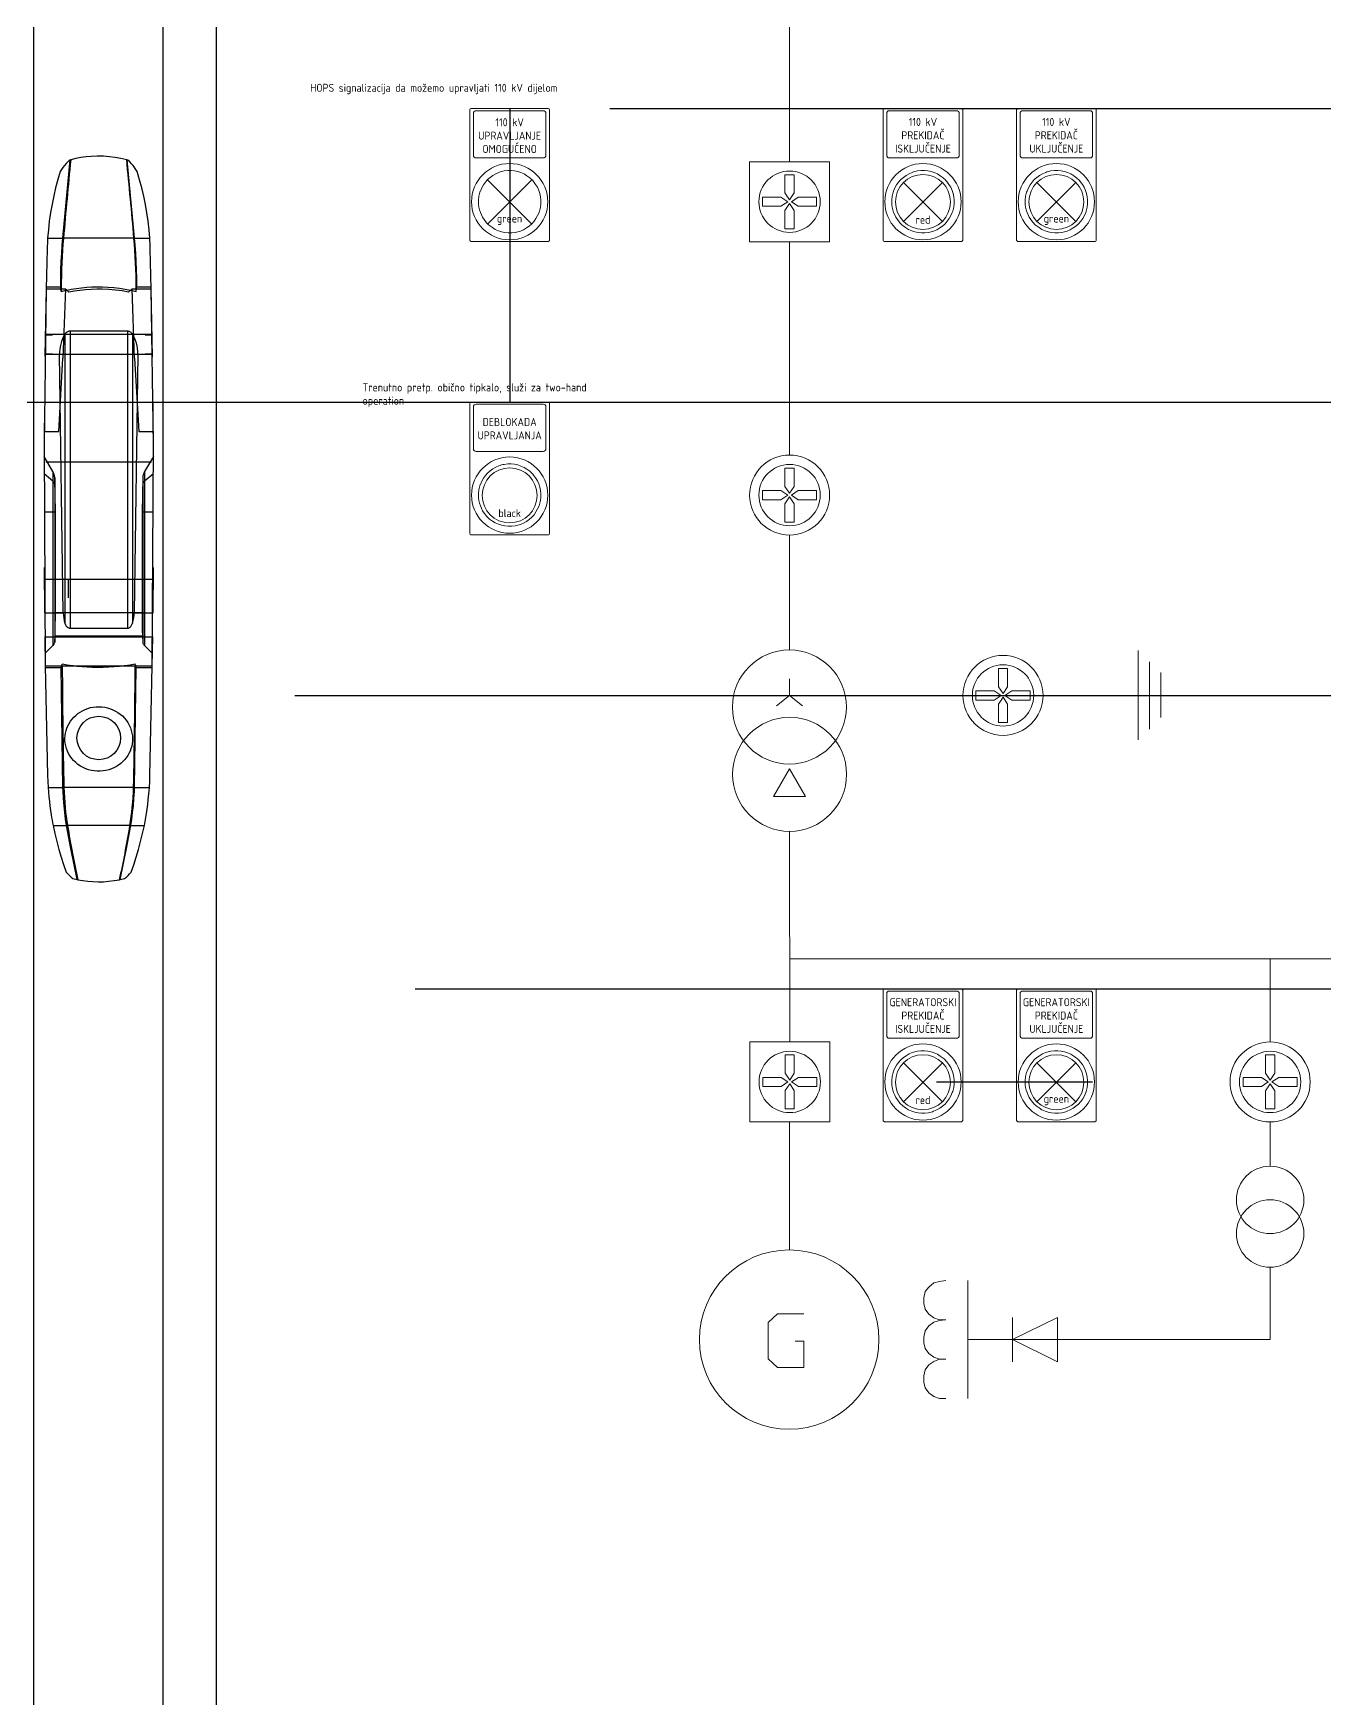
# Model space of a CAD drawing. Header units: millimetres. Extents: x 40929 to 57897, y 13592 to 43737.
# Drawn here: x 47669 to 48153, y 41068 to 41692 of the extents above; entities that cross this region are included whole.
import ezdxf

# ---------------------------------------------------------------- set-up
doc = ezdxf.new("R2010")
doc.units = ezdxf.units.MM
doc.linetypes.add('ACAD_ISO03W100', pattern=[30, 12, -18])
doc.layers.add('! NO PLOT !', color=7, linetype='Continuous', true_color=0xff75dd, plot=False)
doc.layers.add('000-PI-Oprema', color=30, linetype='Continuous', lineweight=5)
for name, color, linetype in [('000-PI-ORMAR', 2, 'Continuous'), ('000-PI_TEXT', 7, 'Continuous'), ('10kV', 1, 'Continuous'), ('110kV', 160, 'Continuous'), ('400V', 6, 'Continuous')]:
    doc.layers.add(name, color=color, linetype=linetype)
doc.styles.add('PI0', font='isocpeur.ttf', dxfattribs={"width": 0.9})

# ---------------------------------------------------------------- blocks, each defined once
blk = doc.blocks.new('*U117')
at = {"layer": '000-PI-ORMAR'}
for p, q in [((-13.41, 105.24), (-10.65, 134.6)), ((-10.48, 134.65), (-10.91, 134.53)), ((10.91, 134.53), (10.48, 134.65)), ((13.41, 105.24), (10.65, 134.6)), ((-19.31, 101.34), (-19.67, 86.25)), ((-19.14, 105.24), (-13.41, 105.24)), ((13.2, 105.24), (-13.2, 105.24)), ((13.41, 105.24), (19.14, 105.24)), ((19.67, 86.25), (19.31, 101.34)), ((-19.67, 86.25), (-20.5, 27.74)), ((-19.67, 86.25), (-20.14, 61.02)), ((-19.67, 86.25), (-12.5, 86.25)), ((-19.66, 87.03), (-14.25, 87.03)), ((-14.15, 86.25), (-14.25, 87.03)), ((-14.02, 85.32), (-14.15, 86.25)), ((-12.5, 86.25), (-13.43, 60.26)), ((-11.21, 85.08), (-12.5, 86.25)), ((12.5, 86.25), (11.21, 85.08)), ((11.99, 85.79), (14.02, 85.32)), ((12.5, 86.25), (19.67, 86.25)), ((13.43, 60.26), (12.5, 86.25)), ((14.02, 85.32), (14.15, 86.25)), ((14.15, 86.25), (14.25, 87.03)), ((14.25, 87.03), (19.66, 87.03)), ((20.5, 27.74), (19.67, 86.25)), ((20.15, 60.62), (19.67, 86.25)), ((-20.01, 69.28), (-12.67, 69.28)), ((-20.01, 68.98), (-17.35, 68.98)), ((-17.35, 69.28), (17.35, 69.28)), ((-12.67, 69.28), (-12.65, 69.31)), ((-12.65, 69.31), (-12.65, -39.07)), ((-10.73, 70.49), (-10.73, -40.96)), ((-10.73, 70.49), (10.73, 70.49)), ((10.73, 70.49), (10.73, -40.96)), ((12.65, 69.31), (12.65, -39.07)), ((12.65, 69.31), (12.67, 69.28)), ((12.67, 69.28), (20.01, 69.28)), ((17.35, 68.98), (20.01, 68.98)), ((-20.13, 61.86), (-17.35, 61.86)), ((-20.13, 61.85), (-14.69, 61.85)), ((-17.35, 61.85), (17.35, 61.85)), ((-15, 32.81), (-13.43, 60.26)), ((-13.27, -35.12), (-14.69, 61.85)), ((14.69, 61.85), (13.27, -35.12)), ((13.43, 60.26), (15, 32.81)), ((14.69, 61.85), (20.13, 61.85)), ((17.35, 61.86), (20.13, 61.86)), ((20.5, 27.74), (20.31, 48.52)), ((-20.44, 35.92), (-20.5, 27.74)), ((-20.47, 32.81), (-15, 32.81)), ((15, 32.81), (20.47, 32.81)), ((-20.5, 27.74), (-20.09, -55.06)), ((20.09, -55.06), (20.5, 27.74)), ((-17.16, 17.77), (-20.5, 23.44)), ((-19.8, 21.43), (19.8, 21.43)), ((20.5, 23.44), (17.16, 17.77)), ((-17.16, 14.16), (-20.5, 16.99)), ((-17.16, 17.77), (-17.16, -47.43)), ((-16.24, 2.4), (-16.48, 15.53)), ((-16.48, 15.53), (-16.48, -46.12)), ((-16.36, 10.54), (-16.48, 13.04)), ((16.48, 15.53), (16.24, 2.4)), ((16.48, 13.04), (16.36, 10.54)), ((16.48, 15.53), (16.48, -46.12)), ((17.16, 17.77), (17.16, -47.43)), ((20.5, 16.99), (17.16, 14.16)), ((-17.16, 2.54), (-20.5, 2.61)), ((-16.24, 2.4), (-16.48, 2.51)), ((-16.24, -35.11), (-16.24, 2.4)), ((16.48, 2.51), (16.24, 2.4)), ((16.24, 2.4), (16.24, -35.11)), ((20.5, 2.61), (17.16, 2.54)), ((-20.5, -18.21), (-20.36, -35.12)), ((20.36, -35.12), (20.5, -18.21)), ((-20.47, -22.52), (20.47, -22.52)), ((-11.5, -22.68), (-11.5, -29.51)), ((-20.36, -35.12), (-13.27, -35.12)), ((-16.24, -35.11), (16.24, -35.11)), ((13.27, -35.12), (20.36, -35.12)), ((-10.73, -40.96), (10.73, -40.96)), ((-20.25, -44.17), (-20.09, -55.06)), ((-20.25, -44.17), (20.25, -44.17)), ((-20.16, -50.42), (-17.16, -47.43)), ((-16.48, -46.12), (-16.38, -43.78)), ((-16.38, -43.78), (16.38, -43.78)), ((16.38, -43.78), (16.48, -46.12)), ((17.16, -47.43), (20.16, -50.42)), ((20.09, -55.06), (20.25, -44.17)), ((-20.09, -55.06), (20.09, -55.06)), ((-20.09, -55.06), (-19.2, -96.13)), ((-20.08, -55.68), (-14.03, -55.68)), ((-14.03, -55.68), (-13.85, -55.06)), ((-13.42, -100.67), (-14.03, -55.68)), ((-13.85, -55.06), (-13.67, -54.42)), ((13.42, -100.67), (14.03, -55.68)), ((13.85, -55.06), (13.67, -54.42)), ((14.03, -55.68), (13.85, -55.06)), ((14.03, -55.68), (20.08, -55.68)), ((19.2, -96.13), (20.09, -55.06)), ((-18.98, -100.67), (-13.42, -100.67)), ((13.08, -100.67), (-13.08, -100.67)), ((13.42, -100.67), (18.98, -100.67)), ((-17.11, -114.85), (-12.02, -114.85)), ((11.71, -114.85), (-11.71, -114.85)), ((12.02, -114.85), (17.11, -114.85)), ((-9.7, -134.82), (-8.04, -135.19)), ((-7.82, -135.23), (-8.04, -135.19)), ((7.82, -135.23), (8.04, -135.19)), ((8.04, -135.19), (9.7, -134.82))]:
    blk.add_line(p, q, dxfattribs=at)
for points in [[(-10.91, 134.53), (-11.6, 133.9), (-12.24, 133.24), (-12.84, 132.55), (-13.41, 131.8), (-13.93, 131.03), (-14.4, 130.23)], [(10.48, 134.65), (8.34, 135.15), (6.17, 135.54), (3.98, 135.81), (1.73, 135.97), (-0.54, 136), (-2.8, 135.91), (-4.73, 135.73), (-6.65, 135.46), (-8.58, 135.1), (-10.48, 134.65)], [(14.4, 130.23), (13.7, 131.38), (12.89, 132.48), (12.28, 133.2), (11.62, 133.89), (10.91, 134.53)], [(-14.4, 130.23), (-15.31, 127.22), (-16.14, 124.17), (-16.87, 121.1), (-17.51, 118.01), (-18.07, 114.85), (-18.52, 111.66), (-18.88, 108.46), (-19.14, 105.24)], [(19.14, 105.24), (18.88, 108.42), (18.53, 111.59), (18.09, 114.73), (17.54, 117.85), (16.9, 120.99), (16.16, 124.1), (15.33, 127.18), (14.4, 130.23)], [(-19.14, 105.24), (-19.19, 104.29), (-19.24, 103.32), (-19.28, 102.34), (-19.31, 101.34)], [(-14.25, 87.03), (-14.23, 90.25), (-14.16, 93.45), (-14.03, 96.61), (-13.86, 99.69), (-13.64, 102.68), (-13.41, 105.24)], [(14.25, 87.03), (14.23, 90.25), (14.16, 93.45), (14.03, 96.61), (13.86, 99.69), (13.64, 102.68), (13.41, 105.24)], [(19.31, 101.34), (19.28, 102.33), (19.24, 103.31), (19.19, 104.28), (19.14, 105.24)], [(-14.02, 85.32), (-12.17, 85.75), (-11.99, 85.79)], [(-11.99, 85.79), (-10.29, 86.12), (-8.39, 86.43), (-6.48, 86.67), (-4.5, 86.86), (-2.52, 86.97), (-0.52, 87.02), (1.47, 87.01), (3.57, 86.92), (5.67, 86.76), (7.76, 86.52), (9.87, 86.2), (11.96, 85.8), (11.99, 85.79)], [(11.21, 85.08), (8.78, 85.48), (6.33, 85.78), (3.84, 85.99), (1.34, 86.1), (-0.75, 86.11), (-2.84, 86.05), (-4.93, 85.91), (-7.03, 85.71), (-9.13, 85.43), (-11.21, 85.08)], [(-12.67, 69.28), (-13.17, 68.42), (-13.6, 67.5), (-13.96, 66.55), (-14.26, 65.56), (-14.48, 64.55), (-14.62, 63.52), (-14.69, 62.48), (-14.69, 61.85)], [(-12.65, 69.31), (-12.5, 69.52), (-12.34, 69.72), (-12.17, 69.89), (-11.98, 70.05), (-11.79, 70.18), (-11.59, 70.29), (-11.38, 70.38), (-11.17, 70.44), (-10.95, 70.48), (-10.73, 70.49)], [(10.73, 70.49), (10.95, 70.48), (11.17, 70.44), (11.38, 70.38), (11.59, 70.29), (11.79, 70.18), (11.98, 70.05), (12.17, 69.89), (12.34, 69.72), (12.5, 69.52), (12.65, 69.31)], [(14.69, 61.85), (14.67, 62.89), (14.57, 63.93), (14.4, 64.96), (14.15, 65.96), (13.83, 66.94), (13.43, 67.87), (12.97, 68.77), (12.67, 69.28)], [(-16.48, 15.53), (-16.52, 15.9), (-16.59, 16.26), (-16.68, 16.61), (-16.78, 16.95), (-16.91, 17.28), (-17.06, 17.59), (-17.16, 17.77)], [(17.16, 17.77), (17, 17.47), (16.86, 17.16), (16.74, 16.83), (16.64, 16.48), (16.56, 16.13), (16.51, 15.76), (16.48, 15.53)], [(-16.38, -43.78), (-16.36, -43.11), (-16.33, -42.38), (-16.31, -41.59), (-16.3, -40.74), (-16.28, -39.86), (-16.27, -38.93), (-16.26, -37.98), (-16.25, -37), (-16.24, -36.01), (-16.24, -35.11)], [(-13.27, -35.12), (-13.22, -36.16), (-13.09, -37.2), (-12.89, -38.21), (-12.65, -39.07)], [(12.65, -39.07), (12.92, -38.08), (13.11, -37.06), (13.23, -36.02), (13.27, -35.12)], [(16.24, -35.11), (16.24, -36.11), (16.25, -37.1), (16.26, -38.08), (16.27, -39.03), (16.28, -39.95), (16.3, -40.83), (16.32, -41.67), (16.34, -42.45), (16.36, -43.18), (16.38, -43.78)], [(-12.65, -39.07), (-12.44, -39.63), (-12.15, -40.14), (-11.97, -40.36), (-11.77, -40.56), (-11.53, -40.73), (-11.26, -40.86), (-11.05, -40.93), (-10.83, -40.96), (-10.73, -40.96)], [(10.73, -40.96), (10.96, -40.94), (11.17, -40.9), (11.37, -40.82), (11.56, -40.71), (11.83, -40.51), (12.05, -40.27), (12.34, -39.82), (12.56, -39.33), (12.65, -39.07)], [(-17.16, -47.43), (-17, -47.26), (-16.86, -47.08), (-16.74, -46.88), (-16.64, -46.68), (-16.56, -46.47), (-16.51, -46.26), (-16.48, -46.12)], [(16.48, -46.12), (16.52, -46.34), (16.59, -46.55), (16.68, -46.76), (16.78, -46.96), (16.91, -47.15), (17.06, -47.33), (17.16, -47.43)], [(-9.57, -55.06), (-9.95, -55.01), (-11.82, -54.74), (-13.67, -54.42)], [(9.58, -55.06), (7.81, -55.27), (5.83, -55.45), (3.77, -55.58), (1.71, -55.66), (-0.35, -55.68), (-2.41, -55.64), (-4.3, -55.56), (-6.19, -55.42), (-8.06, -55.24), (-9.57, -55.06)], [(13.67, -54.42), (11.74, -54.75), (9.78, -55.04), (9.58, -55.06)], [(8.89, -73.85), (9.63, -74.62), (10.32, -75.46), (10.92, -76.35), (11.44, -77.29), (11.87, -78.24), (12.2, -79.23), (12.45, -80.24), (12.61, -81.28), (12.67, -82.26), (12.65, -83.25), (12.54, -84.24), (12.35, -85.2), (12.09, -86.12), (11.75, -87.01), (11.34, -87.88), (10.86, -88.7), (10.31, -89.5), (9.69, -90.26), (9.02, -90.96), (8.29, -91.61), (7.47, -92.23), (6.61, -92.78), (5.69, -93.26), (4.75, -93.67), (3.73, -94.02), (2.68, -94.28), (1.61, -94.45), (0.54, -94.54), (-0.57, -94.54), (-1.67, -94.44), (-2.76, -94.26), (-3.83, -93.99), (-4.88, -93.62), (-5.89, -93.17), (-6.86, -92.63), (-7.77, -92.01), (-8.62, -91.33), (-9.4, -90.57), (-10.12, -89.75), (-10.76, -88.87), (-11.29, -87.97), (-11.74, -87.03), (-12.11, -86.06), (-12.38, -85.06), (-12.56, -84.1), (-12.66, -83.12), (-12.67, -82.14), (-12.6, -81.17), (-12.45, -80.24), (-12.23, -79.31), (-11.93, -78.41), (-11.57, -77.54), (-11.12, -76.68), (-10.6, -75.85), (-10.01, -75.07), (-9.37, -74.34), (-8.63, -73.62), (-7.83, -72.97), (-6.98, -72.38), (-6.09, -71.86), (-5.12, -71.4), (-4.11, -71.02), (-3.07, -70.73), (-2.02, -70.52), (-0.95, -70.4), (0.13, -70.37), (1.22, -70.42), (2.29, -70.56), (3.33, -70.79), (4.36, -71.11), (5.35, -71.51), (6.31, -71.98), (7.22, -72.53), (8.08, -73.16), (8.89, -73.85)], [(-19.2, -96.13), (-19.11, -98.4), (-18.98, -100.67)], [(18.98, -100.67), (19.11, -98.4), (19.2, -96.13)], [(-18.98, -100.67), (-18.85, -102.42), (-18.69, -104.15), (-18.51, -105.85), (-18.3, -107.56), (-18.07, -109.24), (-17.82, -110.87), (-17.65, -111.9), (-17.47, -112.9), (-17.29, -113.89), (-17.11, -114.85)], [(-12.02, -114.85), (-12.39, -112.52), (-12.71, -110.05), (-12.98, -107.48), (-13.2, -104.81), (-13.36, -102.07), (-13.42, -100.67)], [(12.02, -114.85), (12.39, -112.52), (12.71, -110.05), (12.98, -107.48), (13.2, -104.81), (13.36, -102.07), (13.42, -100.67)], [(17.11, -114.85), (17.38, -113.41), (17.65, -111.91), (17.9, -110.36), (18.14, -108.72), (18.37, -107.03), (18.57, -105.3), (18.69, -104.16), (18.8, -103.01), (18.89, -101.85), (18.98, -100.67)], [(-17.11, -114.85), (-16.46, -117.91), (-15.73, -120.91), (-14.94, -123.85), (-14.07, -126.74), (-13.14, -129.58), (-12.14, -132.35)], [(-8.04, -135.19), (-10.47, -123.49), (-12.02, -114.85)], [(8.04, -135.19), (10.47, -123.49), (12.02, -114.85)], [(12.14, -132.35), (13.13, -129.6), (14.06, -126.78), (14.92, -123.9), (15.72, -120.95), (16.45, -117.93), (17.11, -114.85)], [(-12.14, -132.35), (-11.58, -132.99), (-10.98, -133.61), (-10.36, -134.22), (-9.7, -134.82)], [(-7.82, -135.23), (-5.94, -135.56), (-4.05, -135.79), (-2.15, -135.94), (-0.2, -136), (1.74, -135.96), (3.69, -135.83), (5.76, -135.58), (7.82, -135.23)], [(9.7, -134.82), (10.35, -134.23), (10.98, -133.62), (11.57, -132.99), (12.14, -132.35)]]:
    blk.add_lwpolyline(points, dxfattribs=at)
blk.add_circle((0, -82.1), 8.15, dxfattribs=at)
for centre, major_axis, ratio, start_param, end_param in [((73, -135.16), (0, 546.84), 0.175521, 1.054802, 1.115623), ((-73, -135.16), (0, 546.84), 0.175521, -1.115623, -1.054802), ((-7.53, 87.2), (0, 37), 0.175521, 1.061397, 1.596486), ((7.53, 87.2), (0, 37), 0.175521, 4.6867, 5.221788), ((-7.53, 87.2), (0, 37), 0.175521, -4.6867, -4.66155), ((7.53, 87.2), (0, 37), 0.175521, 4.66155, 4.6867), ((-19.46, 12.78), (-3, 0), 0.71325, 3.261467, 3.839724), ((19.46, 12.78), (-3, 0), 0.71325, 5.585054, 6.163311), ((-19.46, 2.51), (-3, 0), 0.017452, 3.261467, 3.839724), ((19.46, 2.51), (-3, 0), 0.017452, -0.698132, -0.119874), ((137.46, -39.64), (0, 669.86), 0.225671, -4.689366, -4.621155), ((-137.46, -39.64), (0, 669.86), 0.225671, 4.621155, 4.689366), ((-5.86, -95.36), (0, 32.42), 0.225671, 1.735147, 2.215471), ((5.86, -95.36), (0, 32.42), 0.225671, 4.067714, 4.548039), ((21.21, -9.07), (0, 180.2), 0.225671, -4.085045, -3.936826), ((-21.21, -9.07), (0, 180.2), 0.225671, 3.936826, 4.085045)]:
    blk.add_ellipse(centre, major_axis=major_axis, ratio=ratio, start_param=start_param, end_param=end_param, dxfattribs=at)
blk = doc.blocks.new('A$C34f25ed7')
at = {"layer": '000-PI-ORMAR'}
blk.add_blockref('*U117', (-3.99, -1008.35), dxfattribs=at)
blk = doc.blocks.new('8806000_2000x800x600')
at = {"layer": '! NO PLOT !'}
for p, q in [((-3770.82, 1831.75), (-3770.82, -8.25)), ((-3750.82, 1826.75), (-3750.82, -3.25))]:
    blk.add_line(p, q, dxfattribs=at)
at = {"layer": '000-PI-ORMAR'}
blk.add_line((-3819.32, 1904), (-3819.32, -80.5), dxfattribs=at)
at = {"ltscale": 0.25}
blk.add_blockref('A$C34f25ed7', (-3790.83, 1920), dxfattribs=at)
blk = doc.blocks.new('CR22-30 AQ RG 24 TV')
at = {"layer": '000-PI-Oprema', "ltscale": 0.25}
for p, q in [((42632.31, 46289.29), (42632.31, 46259.29)), ((42662.31, 46289.29), (42632.31, 46289.29)), ((42662.31, 46259.29), (42662.31, 46289.29)), ((42645.59, 46284.41), (42649.03, 46284.41)), ((42645.59, 46284.41), (42645.59, 46277.55)), ((42649.03, 46284.41), (42649.03, 46277.55)), ((42637.18, 46276), (42637.18, 46272.57)), ((42637.18, 46276), (42644.05, 46276)), ((42644.05, 46276), (42646.62, 46274.29)), ((42645.59, 46277.55), (42647.31, 46274.97)), ((42647.31, 46274.97), (42649.03, 46277.55)), ((42650.57, 46276), (42648, 46274.29)), ((42657.44, 46276), (42650.57, 46276)), ((42657.44, 46276), (42657.44, 46272.57)), ((42637.18, 46272.57), (42644.05, 46272.57)), ((42646.62, 46274.29), (42644.05, 46272.57)), ((42645.59, 46271.03), (42647.31, 46273.6)), ((42645.59, 46264.16), (42645.59, 46271.03)), ((42647.31, 46273.6), (42649.03, 46271.03)), ((42648, 46274.29), (42650.57, 46272.57)), ((42649.03, 46264.16), (42649.03, 46271.03)), ((42657.44, 46272.57), (42650.57, 46272.57)), ((42645.59, 46264.16), (42649.03, 46264.16)), ((42632.31, 46259.29), (42662.31, 46259.29))]:
    blk.add_line(p, q, dxfattribs=at)
blk.add_circle((42647.31, 46274.29), 11.5, dxfattribs=at)
blk = doc.blocks.new('CR22-30 AT RG 24 TV')
at = {"layer": '000-PI-Oprema', "ltscale": 0.25}
for p, q in [((42473.31, 46272.73), (42476.74, 46272.73)), ((42473.31, 46272.73), (42473.31, 46265.87)), ((42476.74, 46272.73), (42476.74, 46265.87)), ((42464.9, 46264.32), (42464.9, 46260.89)), ((42464.9, 46264.32), (42471.76, 46264.32)), ((42471.76, 46264.32), (42474.34, 46262.61)), ((42474.34, 46262.61), (42471.76, 46260.89)), ((42473.31, 46265.87), (42475.03, 46263.29)), ((42475.03, 46263.29), (42476.74, 46265.87)), ((42478.29, 46264.32), (42475.71, 46262.61)), ((42475.71, 46262.61), (42478.29, 46260.89)), ((42485.15, 46264.32), (42478.29, 46264.32)), ((42485.15, 46264.32), (42485.15, 46260.89)), ((42464.9, 46260.89), (42471.76, 46260.89)), ((42473.31, 46259.35), (42475.03, 46261.92)), ((42473.31, 46252.48), (42473.31, 46259.35)), ((42475.03, 46261.92), (42476.74, 46259.35)), ((42476.74, 46252.48), (42476.74, 46259.35)), ((42485.15, 46260.89), (42478.29, 46260.89)), ((42473.31, 46252.48), (42476.74, 46252.48))]:
    blk.add_line(p, q, dxfattribs=at)
for radius in [15, 11.5]:
    blk.add_circle((42475.03, 46262.61), radius, dxfattribs=at)
blk = doc.blocks.new('Label_holder_rectangular')
at = {"layer": '000-PI-Oprema'}
for p, q in [((-14.9, -14.4), (-14.9, 34.400002)), ((-14.4, 34.900002), (14.4, 34.900002)), ((-13.6, 17.4), (-13.6, 33.099998)), ((-12.6, 34.099998), (12.6, 34.099998)), ((13.6, 17.4), (13.6, 33.099998)), ((14.9, -14.4), (14.9, 34.400002)), ((-12.6, 16.4), (12.6, 16.4)), ((-14.4, -14.9), (14.4, -14.9))]:
    blk.add_line(p, q, dxfattribs=at)
blk.add_circle((0, 0), 14.3, dxfattribs=at)
for centre, radius, start, end in [((-14.4, 34.4), 0.5, 89.999956, 179.999825), ((-12.6, 33.1), 1, 90.000022, 180.000087), ((12.6, 33.1), 1, 359.999913, 89.999978), ((14.4, 34.4), 0.5, 0.000175, 90.000044), ((-12.6, 17.4), 1, 180, 269.999978), ((12.6, 17.4), 1, 270.000022, 0), ((0, 0), 11.7, 109.999999, 160.000001), ((0, 0), 11.704999, 100, 110), ((0, 0), 11.7, 50, 100), ((0, 0), 11.705, 40.000001, 49.999999), ((0, 0), 11.7, 350, 40), ((0, 0), 11.7, 170, 180), ((0, 0), 11.7, 180, 220), ((0, 0), 11.705, 160, 170), ((0, 0), 11.7, 289.999999, 340.000001), ((0, 0), 11.705, 340, 350), ((0, 0), 11.705, 220.000001, 229.999999), ((0, 0), 11.7, 230, 280), ((0, 0), 11.704999, 280, 290), ((-14.4, -14.4), 0.5, 180, 270.000044), ((14.4, -14.4), 0.5, 269.999956, 0)]:
    blk.add_arc(centre, radius, start, end, dxfattribs=at)

msp = doc.modelspace()

# ---------------------------------------------------------------- linework, layer by layer
at = {"layer": '! NO PLOT !', "ltscale": 0.25}
for p, q in [((47847.464, 41664.253), (47847.464, 41554.253)), ((47885.044, 41664.253), (48371.074, 41664.253)), ((47348.674, 41554.253), (49103.309, 41554.253)), ((47766.994, 41444.253), (48313.04, 41444.253)), ((47812.045, 41334.253), (48432.102, 41334.253)), ((48007.379, 41299.353), (48065.882, 41299.353))]:
    msp.add_line(p, q, dxfattribs=at)
at = {"layer": '000-PI-Oprema'}
for p, q in [((47839.141, 41637.576), (47855.687, 41621.03)), ((47855.787, 41637.576), (47839.241, 41621.03)), ((47995.08, 41636.536), (48009.647, 41621.97)), ((48009.647, 41636.536), (47995.08, 41621.97)), ((48045.08, 41636.536), (48059.647, 41621.97)), ((48059.647, 41636.536), (48045.08, 41621.97)), ((47995.08, 41306.536), (48009.647, 41291.97)), ((48009.647, 41306.536), (47995.08, 41291.97)), ((48045.08, 41306.536), (48059.647, 41291.97)), ((48059.647, 41306.536), (48045.08, 41291.97))]:
    msp.add_line(p, q, dxfattribs=at)
for centre in [(48002.364, 41629.253), (48052.364, 41629.253), (47847.464, 41519.253), (48002.364, 41299.253), (48052.364, 41299.253)]:
    msp.add_circle(centre, 10.3, dxfattribs=at)
at = {"layer": '10kV', "lineweight": 9, "ltscale": 0.25}
for p, q in [((47946.364, 41406.371), (47952.364, 41416.763)), ((47958.364, 41406.371), (47952.364, 41416.763)), ((47946.364, 41406.371), (47958.364, 41406.371)), ((48132.477, 41345.533), (47952.379, 41345.533)), ((48132.477, 41345.533), (48132.477, 41314.353)), ((48312.574, 41345.533), (48132.477, 41345.533)), ((48132.477, 41284.353), (48132.477, 41267.773))]:
    msp.add_line(p, q, dxfattribs=at)
at = {"layer": '10kV', "lineweight": 9}
for points in [[(47952.379, 41393.309), (47952.42, 41314.353)], [(47952.379, 41284.353), (47952.402, 41236.393)], [(47954.506, 41202.238), (47957.721, 41202.238), (47957.721, 41192.328), (47947.81, 41192.328), (47944.328, 41195.542), (47944.328, 41209.203), (47947.81, 41212.417), (47957.721, 41212.417)]]:
    msp.add_lwpolyline(points, dxfattribs=at)
for centre, radius in [((47952.379, 41414.682), 21.373), ((48132.477, 41255.135), 12.639), ((47952.227, 41202.773), 33.62)]:
    msp.add_circle(centre, radius, dxfattribs=at)
at = {"layer": '110kV', "lineweight": 9, "ltscale": 0.25}
for p, q in [((47952.364, 41504.353), (47952.331, 41461.293)), ((47952.364, 41444.253), (47952.364, 41450.483)), ((47952.364, 41444.253), (47947.496, 41440.362)), ((47952.364, 41444.253), (47957.231, 41440.362)), ((47952.364, 41444.253), (48017.363, 41444.253))]:
    msp.add_line(p, q, dxfattribs=at)
at = {"layer": '110kV', "lineweight": 9}
for points in [[(47952.364, 41715.555), (47952.364, 41644.353)], [(47952.364, 41614.353), (47952.364, 41534.353)], [(48082.99, 41461.128), (48082.99, 41427.645)], [(48087.276, 41456.843), (48087.276, 41431.663)], [(48091.562, 41452.825), (48091.562, 41435.949)], [(48047.363, 41444.253), (48082.99, 41444.253)]]:
    msp.add_lwpolyline(points, dxfattribs=at)
msp.add_circle((47952.314, 41439.92), 21.373, dxfattribs=at)
at = {"layer": '400V', "lineweight": 9, "ltscale": 0.25}
for p, q in [((48132.477, 41229.907), (48132.477, 41202.773)), ((48132.477, 41202.773), (48019.239, 41202.773))]:
    msp.add_line(p, q, dxfattribs=at)
at = {"layer": '400V', "lineweight": 9}
for points in [[(48010.935, 41224.872), (48008.524, 41224.604), (48006.381, 41224.069), (48004.506, 41222.462), (48003.167, 41220.854), (48002.631, 41218.444), (48002.631, 41216.301), (48003.167, 41214.158), (48004.506, 41212.283), (48006.381, 41210.943), (48008.524, 41210.14), (48010.935, 41210.14), (48008.524, 41209.872), (48006.381, 41209.336), (48004.506, 41207.997), (48003.167, 41206.122), (48002.631, 41203.711), (48002.631, 41201.568), (48003.167, 41199.425), (48004.506, 41197.55), (48006.381, 41196.211), (48008.524, 41195.407), (48010.935, 41195.407), (48008.524, 41195.407), (48006.381, 41194.604), (48004.506, 41193.264), (48003.167, 41191.389), (48002.631, 41189.246), (48002.631, 41186.836), (48003.167, 41184.693), (48004.506, 41182.818), (48006.381, 41181.478), (48008.524, 41180.675), (48010.935, 41180.675)], [(48019.239, 41180.675), (48019.239, 41224.872)], [(48035.932, 41211.077), (48035.932, 41194.47)]]:
    msp.add_lwpolyline(points, dxfattribs=at)
msp.add_lwpolyline([(48035.932, 41202.773), (48052.807, 41211.077), (48052.807, 41194.47)], close=True, dxfattribs=at)
msp.add_circle((48132.477, 41242.545), 12.639, dxfattribs=at)

# ---------------------------------------------------------------- block references
msp.add_blockref('8806000_2000x800x600', (51488.26, 40598.754))
at = {"layer": '000-PI-Oprema', "linetype": 'ACAD_ISO03W100', "lineweight": 25, "ltscale": 0.25, "transparency": 33554687}
for p in [(47847.464, 41629.353), (48002.364, 41629.353), (48052.364, 41629.353), (47847.464, 41519.353), (48002.364, 41299.353), (48052.364, 41299.353)]:
    msp.add_blockref('Label_holder_rectangular', p, dxfattribs=at)
at = {"layer": '000-PI-Oprema'}
for name, p in [('CR22-30 AQ RG 24 TV', (5305.054, -4644.934)), ('CR22-30 AT RG 24 TV', (5477.338, -4743.255)), ('CR22-30 AT RG 24 TV', (5557.337, -4818.355)), ('CR22-30 AQ RG 24 TV', (5305.111, -4974.934))]:
    msp.add_blockref(name, p, dxfattribs=at)
at = {"layer": '000-PI-Oprema', "xscale": -1, "rotation": 180}
msp.add_blockref('CR22-30 AT RG 24 TV', (5657.451, 87561.961), dxfattribs=at)

# ---------------------------------------------------------------- texts
at = {"layer": '! NO PLOT !', "ltscale": 0.25, "char_height": 3, "width": 94.65751, "attachment_point": 1, "style": 'PI0'}
for s, insert in [('{\\fISOCPEUR|b0|i0|c238|p34;HOPS signalizacija da možemo upravljati 110 kV dijelom}', (47772.675, 41673.543)), ('Trenutno pretp. obično tipkalo{\\fISOCPEUR|b0|i0|c238|p34;, služi za two-hand operation}', (47792.343, 41561.245))]:
    msp.add_mtext(s, dxfattribs=dict(at, insert=insert))
at = {"layer": '! NO PLOT !', "char_height": 3, "width": 27.82747, "attachment_point": 5, "style": 'PI0'}
for s, insert in [('{\\fISOCPEUR|b0|i0|c238|p34;green}', (47847.414, 41622.6)), ('{\\fISOCPEUR|b0|i0|c238|p34;red}', (48002.364, 41622.6)), ('{\\fISOCPEUR|b0|i0|c238|p34;green}', (48052.364, 41622.6)), ('{\\fISOCPEUR|b0|i0|c238|p34;black}', (47847.464, 41512.6)), ('{\\fISOCPEUR|b0|i0|c238|p34;red}', (48002.364, 41292.6)), ('{\\fISOCPEUR|b0|i0|c238|p34;green}', (48052.364, 41292.6))]:
    msp.add_mtext(s, dxfattribs=dict(at, insert=insert))
at = {"layer": '000-PI_TEXT', "char_height": 3, "attachment_point": 5, "style": 'PI0'}
for s, insert, width in [('{\\fISOCPEUR|b0|i0|c238|p34;110 kV UPRAVLJANJE OMOGUĆENO}', (47847.464, 41654.112), 24.5), ('{\\fISOCPEUR|b0|i0|c238|p34;110 kV PREKIDAČ ISKLJUČENJE}', (48002.364, 41654.253), 26.04252), ('{\\fISOCPEUR|b0|i0|c238|p34;110 kV PREKIDAČ UKLJUČENJE}', (48052.364, 41654.253), 26.04252), ('{\\fISOCPEUR|b0|i0|c238|p34;DEBLOKADA UPRAVLJANJA}', (47847.464, 41544.253), 24.5), ('{\\fISOCPEUR|b0|i0|c238|p34;GENERATORSKI\\PPREKIDAČ ISKLJUČENJE}', (48002.364, 41324.253), 24.5), ('{\\fISOCPEUR|b0|i0|c238|p34;GENERATORSKI PREKIDAČ UKLJUČENJE}', (48052.364, 41324.253), 24.5)]:
    msp.add_mtext(s, dxfattribs=dict(at, insert=insert, width=width))

doc.saveas('drawing.dxf')
